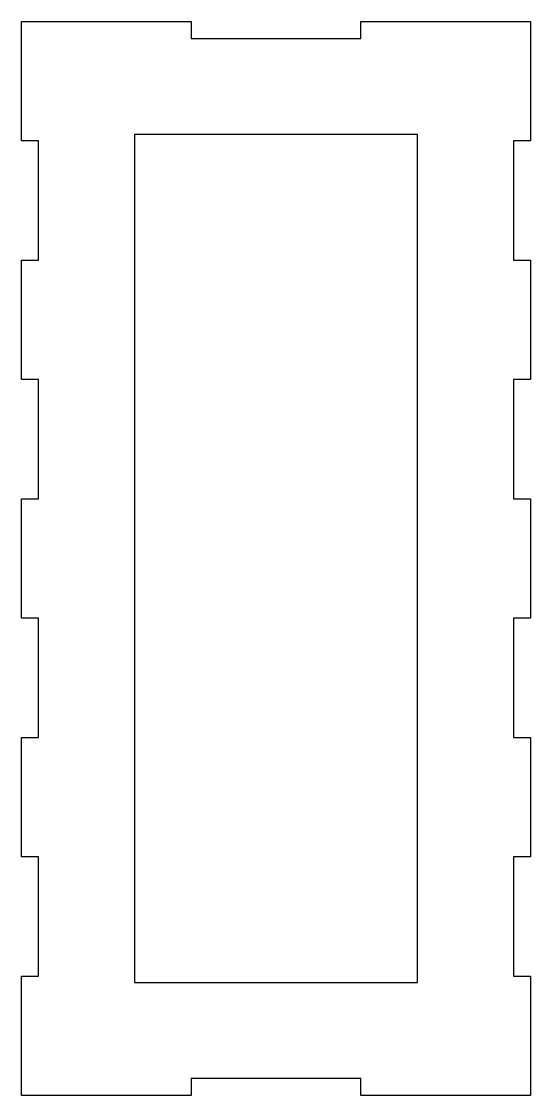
# Model space of a CAD drawing. Header units: millimetres. Extents: x -90 to 0, y -190 to 0.
import ezdxf

# ---------------------------------------------------------------- set-up
doc = ezdxf.new("R2010")
doc.units = ezdxf.units.MM
doc.layers.get('0').update_dxf_attribs({"linetype": 'CONTINUOUS'})

msp = doc.modelspace()

# ---------------------------------------------------------------- linework, layer by layer
for points in [[(-87, -147.78), (-90, -147.78), (-90, -126.67), (-87, -126.67), (-87, -105.56), (-90, -105.56), (-90, -84.44), (-87, -84.44), (-87, -63.33), (-90, -63.33), (-90, -42.22), (-87, -42.22), (-87, -21.11), (-90, -21.11), (-90, 0), (-60, 0), (-60, -3), (-30, -3), (-30, 0), (0, 0), (0, -21.11), (-3, -21.11), (-3, -42.22), (0, -42.22), (0, -63.33), (-3, -63.33), (-3, -84.44), (0, -84.44), (0, -105.56), (-3, -105.56), (-3, -126.67), (0, -126.67), (0, -147.78), (-3, -147.78), (-3, -168.89), (0, -168.89), (0, -190), (-30, -190), (-30, -187), (-60, -187), (-60, -190), (-90, -190), (-90, -168.89), (-87, -168.89)], [(-20, -170), (-20, -20), (-70, -20), (-70, -170)]]:
    msp.add_lwpolyline(points, close=True)

doc.saveas('drawing.dxf')
